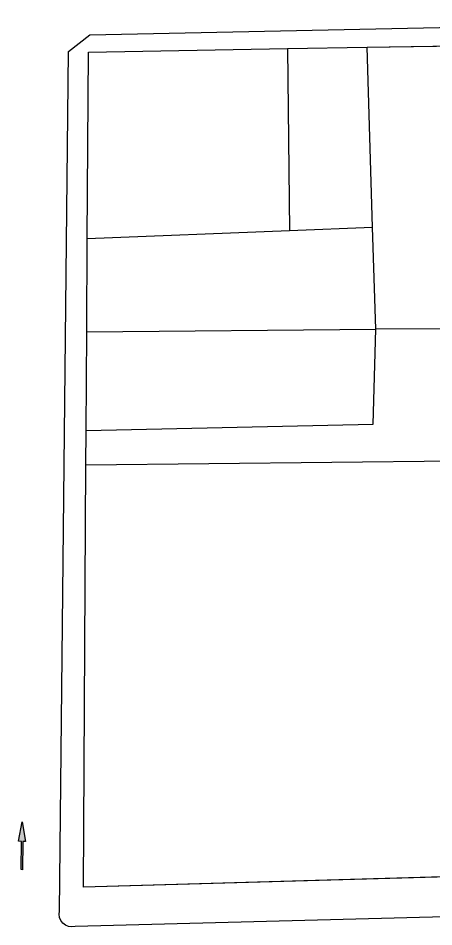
# Model space of a CAD drawing. Header units: metres. Extents: x 668617 to 675126, y 2286318 to 2293677.
# Drawn here: x 669509.5 to 669552.8, y 2287224.1 to 2287318.8 of the extents above; entities that cross this region are included whole.
import ezdxf

# ---------------------------------------------------------------- set-up
doc = ezdxf.new("R2010")
doc.units = ezdxf.units.M
doc.header["$MEASUREMENT"] = 0
for name, color, linetype in [('DMTG-PB-BANQUETAS', 251, 'Continuous'), ('DMTG-PB-LOTIFICACION', 253, 'Continuous'), ('DMTG-PB-MANZANAS', 251, 'Continuous'), ('DMTG-SH-FLECHA FRENTE', 252, 'Continuous')]:
    doc.layers.add(name, color=color, linetype=linetype)

# ---------------------------------------------------------------- blocks, each defined once
blk = doc.blocks.new('*U60')
blk.add_hatch(color=252).paths.add_polyline_path([(-2.063, 9.788), (-2.438, 7.738), (-2.138, 7.738), (-2.138, 4.788), (-1.988, 4.788), (-1.988, 7.738), (-1.688, 7.738)])
at = {"color": 252}
blk.add_lwpolyline([(-2.063, 9.788), (-2.438, 7.738), (-2.138, 7.738), (-2.138, 4.788), (-1.988, 4.788), (-1.988, 7.738), (-1.688, 7.738), (-2.063, 9.788)], dxfattribs=at)

msp = doc.modelspace()

# ---------------------------------------------------------------- linework, layer by layer
at = {"layer": 'DMTG-PB-BANQUETAS'}
msp.add_lwpolyline([(669601.84615, 2287226.40683), (669515.46216, 2287224.15238), (669515.12279, 2287224.10388), (669514.78208, 2287224.1444), (669514.46402, 2287224.27275), (669514.18954, 2287224.47978), (669513.97853, 2287224.75035), (669513.84586, 2287225.06633), (669513.79836, 2287225.40569), (669513.84188, 2287225.74638), (669514.75888, 2287315.29605), (669517.00775, 2287317.0315), (669599.73271, 2287318.75295)], dxfattribs=at)
at = {"layer": 'DMTG-PB-LOTIFICACION'}
for p, q in [((669545.89702, 2287315.72076), (669569.9358, 2287316.09293)), ((669516.73175, 2287295.81593), (669516.83872, 2287315.21727)), ((669516.83872, 2287315.21727), (669537.58742, 2287315.59545)), ((669537.58742, 2287315.59545), (669545.89702, 2287315.72076)), ((669537.58742, 2287315.59545), (669537.8087, 2287296.65005)), ((669546.45531, 2287296.99224), (669545.89702, 2287315.72076)), ((669537.8087, 2287296.65005), (669546.45531, 2287296.99224)), ((669546.77276, 2287286.34315), (669546.45531, 2287296.99224)), ((669516.73175, 2287295.81593), (669537.8087, 2287296.65005)), ((669516.67348, 2287286.06525), (669516.73175, 2287295.81593)), ((669565.53608, 2287286.46266), (669546.77276, 2287286.34315)), ((669516.60735, 2287275.8145), (669516.67348, 2287286.06525)), ((669516.67348, 2287286.06525), (669546.77276, 2287286.34315)), ((669546.505, 2287276.47157), (669546.77276, 2287286.34315)), ((669516.60735, 2287275.8145), (669546.505, 2287276.47157)), ((669516.58276, 2287272.21423), (669516.60735, 2287275.8145)), ((669516.58276, 2287272.21423), (669563.52131, 2287272.72371)), ((669516.331, 2287228.23117), (669516.58276, 2287272.21423)), ((669567.91551, 2287229.70043), (669516.331, 2287228.23117))]:
    msp.add_line(p, q, dxfattribs=at)
at = {"layer": 'DMTG-PB-MANZANAS'}
msp.add_lwpolyline([(669600.43413, 2287316.59254), (669600.59284, 2287298.20238), (669601.18954, 2287266.26347), (669601.99336, 2287230.32526), (669567.91551, 2287229.70043), (669516.331, 2287228.23117), (669516.58276, 2287272.21423), (669516.60735, 2287275.8145), (669516.67348, 2287286.06525), (669516.73175, 2287295.81593), (669516.83872, 2287315.21727), (669537.58742, 2287315.59545), (669545.89702, 2287315.72076), (669569.9358, 2287316.09293)], close=True, dxfattribs=at)

# ---------------------------------------------------------------- block references
at = {"layer": 'DMTG-SH-FLECHA FRENTE', "xscale": -1, "rotation": 359.4133040092694}
msp.add_blockref('*U60', (669507.79243, 2287225.2906), dxfattribs=at)

doc.saveas('drawing.dxf')
